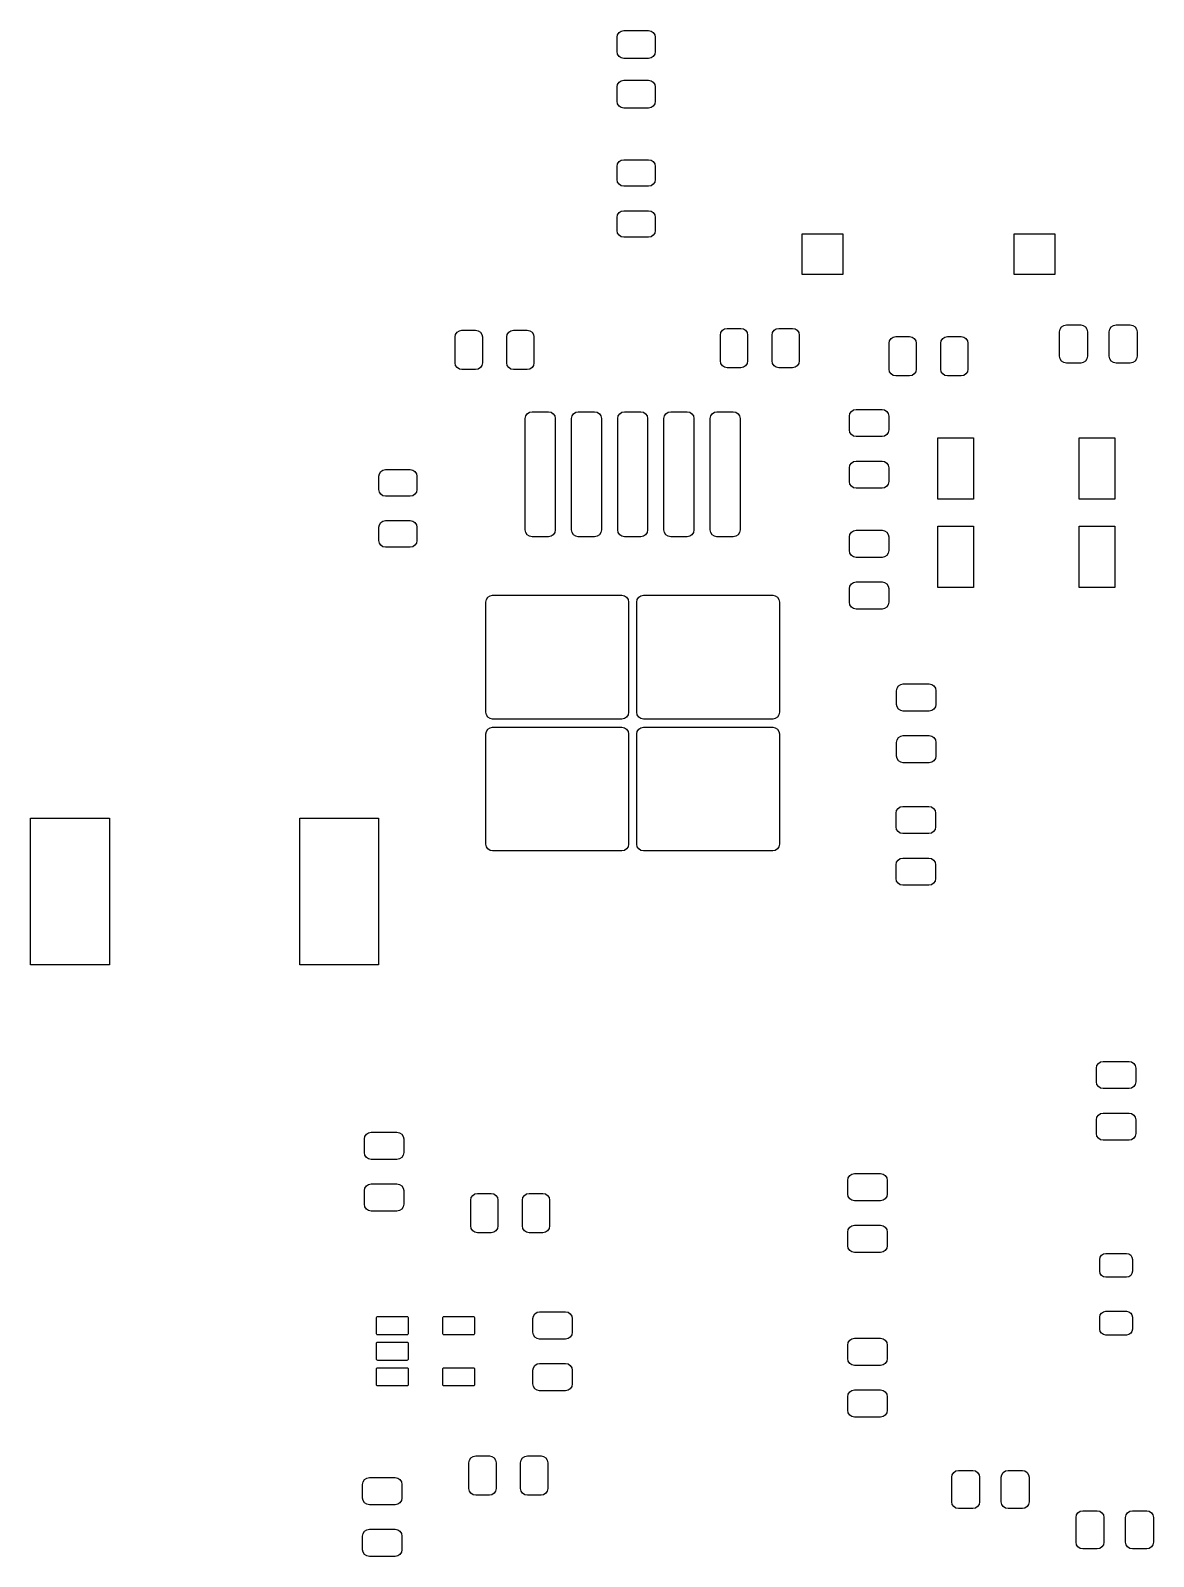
# Model space of a CAD drawing. Extents: x 45.9 to 136.6, y -83.5 to -26.6.
# Drawn here: x 45.9 to 87.2, y -82.7 to -26.6 of the extents above; entities that cross this region are included whole.
import ezdxf

# ---------------------------------------------------------------- set-up
doc = ezdxf.new("R2010")
doc.units = 0
doc.layers.add('BLACK', color=7, linetype='CONTINUOUS')

msp = doc.modelspace()

# ---------------------------------------------------------------- linework, layer by layer
at = {"layer": 'BLACK', "linetype": 'CONTINUOUS'}
for p, q in [((67.5, -26.875), (67.51903, -26.779329)), ((67.5, -27.4), (67.5, -26.875)), ((67.51903, -26.779329), (67.573223, -26.698223)), ((67.573223, -26.698223), (67.654329, -26.64403)), ((67.654329, -26.64403), (67.75, -26.625)), ((67.75, -26.625), (68.65, -26.625)), ((68.65, -26.625), (68.745671, -26.64403)), ((68.745671, -26.64403), (68.826777, -26.698223)), ((68.826777, -26.698223), (68.88097, -26.779329)), ((68.88097, -26.779329), (68.9, -26.875)), ((68.9, -26.875), (68.9, -27.4)), ((67.51903, -27.495671), (67.5, -27.4)), ((68.9, -27.4), (68.88097, -27.495671)), ((67.573223, -27.576777), (67.51903, -27.495671)), ((67.654329, -27.63097), (67.573223, -27.576777)), ((67.75, -27.65), (67.654329, -27.63097)), ((68.65, -27.65), (67.75, -27.65)), ((68.745671, -27.63097), (68.65, -27.65)), ((68.826777, -27.576777), (68.745671, -27.63097)), ((68.88097, -27.495671), (68.826777, -27.576777)), ((67.5, -28.7), (67.51903, -28.604329)), ((67.51903, -28.604329), (67.573223, -28.523223)), ((67.573223, -28.523223), (67.654329, -28.46903)), ((67.654329, -28.46903), (67.75, -28.45)), ((67.75, -28.45), (68.65, -28.45)), ((68.65, -28.45), (68.745671, -28.46903)), ((68.745671, -28.46903), (68.826777, -28.523223)), ((68.826777, -28.523223), (68.88097, -28.604329)), ((68.88097, -28.604329), (68.9, -28.7)), ((67.5, -29.225), (67.5, -28.7)), ((68.9, -28.7), (68.9, -29.225)), ((67.51903, -29.320671), (67.5, -29.225)), ((67.573223, -29.401777), (67.51903, -29.320671)), ((67.654329, -29.45597), (67.573223, -29.401777)), ((67.75, -29.475), (67.654329, -29.45597)), ((68.65, -29.475), (67.75, -29.475)), ((68.745671, -29.45597), (68.65, -29.475)), ((68.826777, -29.401777), (68.745671, -29.45597)), ((68.88097, -29.320671), (68.826777, -29.401777)), ((68.9, -29.225), (68.88097, -29.320671)), ((67.571393, -31.446393), (67.650471, -31.393554)), ((67.650471, -31.393554), (67.74375, -31.375)), ((67.74375, -31.375), (68.65625, -31.375)), ((68.65625, -31.375), (68.749529, -31.393554)), ((68.749529, -31.393554), (68.828607, -31.446393)), ((67.5, -31.61875), (67.518554, -31.525471)), ((67.5, -32.10625), (67.5, -31.61875)), ((67.518554, -31.525471), (67.571393, -31.446393)), ((68.828607, -31.446393), (68.881446, -31.525471)), ((68.881446, -31.525471), (68.9, -31.61875)), ((68.9, -31.61875), (68.9, -32.10625)), ((67.518554, -32.199529), (67.5, -32.10625)), ((67.571393, -32.278607), (67.518554, -32.199529)), ((67.650471, -32.331446), (67.571393, -32.278607)), ((67.74375, -32.35), (67.650471, -32.331446)), ((68.65625, -32.35), (67.74375, -32.35)), ((68.749529, -32.331446), (68.65625, -32.35)), ((68.828607, -32.278607), (68.749529, -32.331446)), ((68.881446, -32.199529), (68.828607, -32.278607)), ((68.9, -32.10625), (68.881446, -32.199529)), ((67.5, -33.49375), (67.518554, -33.400471)), ((67.5, -33.98125), (67.5, -33.49375)), ((67.518554, -33.400471), (67.571393, -33.321393)), ((67.571393, -33.321393), (67.650471, -33.268554)), ((67.650471, -33.268554), (67.74375, -33.25)), ((67.74375, -33.25), (68.65625, -33.25)), ((68.65625, -33.25), (68.749529, -33.268554)), ((68.749529, -33.268554), (68.828607, -33.321393)), ((68.828607, -33.321393), (68.881446, -33.400471)), ((68.881446, -33.400471), (68.9, -33.49375)), ((68.9, -33.49375), (68.9, -33.98125)), ((67.518554, -34.074529), (67.5, -33.98125)), ((67.571393, -34.153607), (67.518554, -34.074529)), ((67.650471, -34.206446), (67.571393, -34.153607)), ((67.74375, -34.225), (67.650471, -34.206446)), ((68.749529, -34.206446), (68.65625, -34.225)), ((68.828607, -34.153607), (68.749529, -34.206446)), ((68.881446, -34.074529), (68.828607, -34.153607)), ((68.9, -33.98125), (68.881446, -34.074529)), ((74.3, -35.6), (74.3, -34.1)), ((74.3, -34.1), (75.8, -34.1)), ((75.8, -34.1), (75.8, -35.6)), ((82.1, -35.6), (82.1, -34.1)), ((82.1, -34.1), (83.6, -34.1)), ((83.6, -34.1), (83.6, -35.6)), ((68.65625, -34.225), (67.74375, -34.225)), ((75.8, -35.6), (74.3, -35.6)), ((83.6, -35.6), (82.1, -35.6)), ((71.454329, -37.59403), (71.55, -37.575)), ((71.55, -37.575), (72.05, -37.575)), ((72.05, -37.575), (72.145671, -37.59403)), ((73.354329, -37.59403), (73.45, -37.575)), ((73.45, -37.575), (73.95, -37.575)), ((73.95, -37.575), (74.045671, -37.59403)), ((83.79403, -37.604329), (83.848223, -37.523223)), ((83.848223, -37.523223), (83.929329, -37.46903)), ((83.929329, -37.46903), (84.025, -37.45)), ((84.025, -37.45), (84.55, -37.45)), ((84.55, -37.45), (84.645671, -37.46903)), ((84.645671, -37.46903), (84.726777, -37.523223)), ((84.726777, -37.523223), (84.78097, -37.604329)), ((85.61903, -37.604329), (85.673223, -37.523223)), ((85.673223, -37.523223), (85.754329, -37.46903)), ((85.754329, -37.46903), (85.85, -37.45)), ((85.85, -37.45), (86.375, -37.45)), ((86.375, -37.45), (86.470671, -37.46903)), ((86.470671, -37.46903), (86.551777, -37.523223)), ((86.551777, -37.523223), (86.60597, -37.604329)), ((61.542, -37.892151), (61.56103, -37.79648)), ((61.542, -38.842151), (61.542, -37.892151)), ((61.56103, -37.79648), (61.615223, -37.715374)), ((61.615223, -37.715374), (61.696329, -37.661181)), ((61.696329, -37.661181), (61.792, -37.642151)), ((61.792, -37.642151), (62.292, -37.642151)), ((62.292, -37.642151), (62.387671, -37.661181)), ((62.387671, -37.661181), (62.468777, -37.715374)), ((62.468777, -37.715374), (62.52297, -37.79648)), ((62.52297, -37.79648), (62.542, -37.892151)), ((62.542, -37.892151), (62.542, -38.842151)), ((63.442, -37.892151), (63.46103, -37.79648)), ((63.442, -38.842151), (63.442, -37.892151)), ((63.46103, -37.79648), (63.515223, -37.715374)), ((63.515223, -37.715374), (63.596329, -37.661181)), ((63.596329, -37.661181), (63.692, -37.642151)), ((63.692, -37.642151), (64.192, -37.642151)), ((64.192, -37.642151), (64.287671, -37.661181)), ((64.287671, -37.661181), (64.368777, -37.715374)), ((64.368777, -37.715374), (64.42297, -37.79648)), ((64.42297, -37.79648), (64.442, -37.892151)), ((64.442, -37.892151), (64.442, -38.842151)), ((71.3, -37.825), (71.31903, -37.729329)), ((71.3, -38.775), (71.3, -37.825)), ((71.31903, -37.729329), (71.373223, -37.648223)), ((71.373223, -37.648223), (71.454329, -37.59403)), ((72.145671, -37.59403), (72.226777, -37.648223)), ((72.226777, -37.648223), (72.28097, -37.729329)), ((72.28097, -37.729329), (72.3, -37.825)), ((72.3, -37.825), (72.3, -38.775)), ((73.2, -37.825), (73.21903, -37.729329)), ((73.2, -38.775), (73.2, -37.825)), ((73.21903, -37.729329), (73.273223, -37.648223)), ((73.273223, -37.648223), (73.354329, -37.59403)), ((74.045671, -37.59403), (74.126777, -37.648223)), ((74.126777, -37.648223), (74.18097, -37.729329)), ((74.18097, -37.729329), (74.2, -37.825)), ((74.2, -37.825), (74.2, -38.775)), ((77.5, -38.125), (77.51903, -38.029329)), ((77.5, -39.075), (77.5, -38.125)), ((77.51903, -38.029329), (77.573223, -37.948223)), ((77.573223, -37.948223), (77.654329, -37.89403)), ((77.654329, -37.89403), (77.75, -37.875)), ((77.75, -37.875), (78.25, -37.875)), ((78.25, -37.875), (78.345671, -37.89403)), ((78.345671, -37.89403), (78.426777, -37.948223)), ((78.426777, -37.948223), (78.48097, -38.029329)), ((78.48097, -38.029329), (78.5, -38.125)), ((78.5, -38.125), (78.5, -39.075)), ((79.4, -38.125), (79.41903, -38.029329)), ((79.4, -39.075), (79.4, -38.125)), ((79.41903, -38.029329), (79.473223, -37.948223)), ((79.473223, -37.948223), (79.554329, -37.89403)), ((79.554329, -37.89403), (79.65, -37.875)), ((79.65, -37.875), (80.15, -37.875)), ((80.15, -37.875), (80.245671, -37.89403)), ((80.245671, -37.89403), (80.326777, -37.948223)), ((80.326777, -37.948223), (80.38097, -38.029329)), ((80.38097, -38.029329), (80.4, -38.125)), ((80.4, -38.125), (80.4, -39.075)), ((83.775, -37.7), (83.79403, -37.604329)), ((83.775, -38.6), (83.775, -37.7)), ((84.78097, -37.604329), (84.8, -37.7)), ((84.8, -37.7), (84.8, -38.6)), ((85.6, -37.7), (85.61903, -37.604329)), ((85.6, -38.6), (85.6, -37.7)), ((86.60597, -37.604329), (86.625, -37.7)), ((86.625, -37.7), (86.625, -38.6)), ((83.79403, -38.695671), (83.775, -38.6)), ((83.848223, -38.776777), (83.79403, -38.695671)), ((84.78097, -38.695671), (84.726777, -38.776777)), ((84.8, -38.6), (84.78097, -38.695671)), ((85.61903, -38.695671), (85.6, -38.6)), ((85.673223, -38.776777), (85.61903, -38.695671)), ((86.60597, -38.695671), (86.551777, -38.776777)), ((86.625, -38.6), (86.60597, -38.695671)), ((61.56103, -38.937822), (61.542, -38.842151)), ((61.615223, -39.018928), (61.56103, -38.937822)), ((61.696329, -39.073121), (61.615223, -39.018928)), ((61.792, -39.092151), (61.696329, -39.073121)), ((62.292, -39.092151), (61.792, -39.092151)), ((62.387671, -39.073121), (62.292, -39.092151)), ((62.468777, -39.018928), (62.387671, -39.073121)), ((62.52297, -38.937822), (62.468777, -39.018928)), ((62.542, -38.842151), (62.52297, -38.937822)), ((63.46103, -38.937822), (63.442, -38.842151)), ((63.515223, -39.018928), (63.46103, -38.937822)), ((63.596329, -39.073121), (63.515223, -39.018928)), ((63.692, -39.092151), (63.596329, -39.073121)), ((64.192, -39.092151), (63.692, -39.092151)), ((64.287671, -39.073121), (64.192, -39.092151)), ((64.368777, -39.018928), (64.287671, -39.073121)), ((64.42297, -38.937822), (64.368777, -39.018928)), ((64.442, -38.842151), (64.42297, -38.937822)), ((71.31903, -38.870671), (71.3, -38.775)), ((71.373223, -38.951777), (71.31903, -38.870671)), ((71.454329, -39.00597), (71.373223, -38.951777)), ((71.55, -39.025), (71.454329, -39.00597)), ((72.05, -39.025), (71.55, -39.025)), ((72.145671, -39.00597), (72.05, -39.025)), ((72.226777, -38.951777), (72.145671, -39.00597)), ((72.28097, -38.870671), (72.226777, -38.951777)), ((72.3, -38.775), (72.28097, -38.870671)), ((73.21903, -38.870671), (73.2, -38.775)), ((73.273223, -38.951777), (73.21903, -38.870671)), ((73.354329, -39.00597), (73.273223, -38.951777)), ((73.45, -39.025), (73.354329, -39.00597)), ((73.95, -39.025), (73.45, -39.025)), ((74.045671, -39.00597), (73.95, -39.025)), ((74.126777, -38.951777), (74.045671, -39.00597)), ((74.18097, -38.870671), (74.126777, -38.951777)), ((74.2, -38.775), (74.18097, -38.870671)), ((77.51903, -39.170671), (77.5, -39.075)), ((77.573223, -39.251777), (77.51903, -39.170671)), ((77.654329, -39.30597), (77.573223, -39.251777)), ((78.426777, -39.251777), (78.345671, -39.30597)), ((78.48097, -39.170671), (78.426777, -39.251777)), ((78.5, -39.075), (78.48097, -39.170671)), ((79.41903, -39.170671), (79.4, -39.075)), ((79.473223, -39.251777), (79.41903, -39.170671)), ((79.554329, -39.30597), (79.473223, -39.251777)), ((80.326777, -39.251777), (80.245671, -39.30597)), ((80.38097, -39.170671), (80.326777, -39.251777)), ((80.4, -39.075), (80.38097, -39.170671)), ((83.929329, -38.83097), (83.848223, -38.776777)), ((84.025, -38.85), (83.929329, -38.83097)), ((84.55, -38.85), (84.025, -38.85)), ((84.645671, -38.83097), (84.55, -38.85)), ((84.726777, -38.776777), (84.645671, -38.83097)), ((85.754329, -38.83097), (85.673223, -38.776777)), ((85.85, -38.85), (85.754329, -38.83097)), ((86.375, -38.85), (85.85, -38.85)), ((86.470671, -38.83097), (86.375, -38.85)), ((86.551777, -38.776777), (86.470671, -38.83097)), ((77.75, -39.325), (77.654329, -39.30597)), ((78.25, -39.325), (77.75, -39.325)), ((78.345671, -39.30597), (78.25, -39.325)), ((79.65, -39.325), (79.554329, -39.30597)), ((80.15, -39.325), (79.65, -39.325)), ((80.245671, -39.30597), (80.15, -39.325)), ((64.122, -40.889151), (64.14103, -40.79348)), ((64.122, -44.989151), (64.122, -40.889151)), ((64.14103, -40.79348), (64.195223, -40.712374)), ((64.195223, -40.712374), (64.276329, -40.658181)), ((64.276329, -40.658181), (64.372, -40.639151)), ((64.372, -40.639151), (64.972, -40.639151)), ((64.972, -40.639151), (65.067671, -40.658181)), ((65.067671, -40.658181), (65.148777, -40.712374)), ((65.148777, -40.712374), (65.20297, -40.79348)), ((65.20297, -40.79348), (65.222, -40.889151)), ((65.222, -40.889151), (65.222, -44.989151)), ((65.822, -40.889151), (65.84103, -40.79348)), ((65.822, -44.989151), (65.822, -40.889151)), ((65.84103, -40.79348), (65.895223, -40.712374)), ((65.895223, -40.712374), (65.976329, -40.658181)), ((65.976329, -40.658181), (66.072, -40.639151)), ((66.072, -40.639151), (66.672, -40.639151)), ((66.672, -40.639151), (66.767671, -40.658181)), ((66.767671, -40.658181), (66.848777, -40.712374)), ((66.848777, -40.712374), (66.90297, -40.79348)), ((66.90297, -40.79348), (66.922, -40.889151)), ((66.922, -40.889151), (66.922, -44.989151)), ((67.522, -40.889151), (67.54103, -40.79348)), ((67.522, -44.989151), (67.522, -40.889151)), ((67.54103, -40.79348), (67.595223, -40.712374)), ((67.595223, -40.712374), (67.676329, -40.658181)), ((67.676329, -40.658181), (67.772, -40.639151)), ((67.772, -40.639151), (68.372, -40.639151)), ((68.372, -40.639151), (68.467671, -40.658181)), ((68.467671, -40.658181), (68.548777, -40.712374)), ((68.548777, -40.712374), (68.60297, -40.79348)), ((68.60297, -40.79348), (68.622, -40.889151)), ((68.622, -40.889151), (68.622, -44.989151)), ((69.222, -40.889151), (69.24103, -40.79348)), ((69.222, -44.989151), (69.222, -40.889151)), ((69.24103, -40.79348), (69.295223, -40.712374)), ((69.295223, -40.712374), (69.376329, -40.658181)), ((69.376329, -40.658181), (69.472, -40.639151)), ((69.472, -40.639151), (70.072, -40.639151)), ((70.072, -40.639151), (70.167671, -40.658181)), ((70.167671, -40.658181), (70.248777, -40.712374)), ((70.248777, -40.712374), (70.30297, -40.79348)), ((70.30297, -40.79348), (70.322, -40.889151)), ((70.322, -40.889151), (70.322, -44.989151)), ((70.922, -40.889151), (70.94103, -40.79348)), ((70.922, -44.989151), (70.922, -40.889151)), ((70.94103, -40.79348), (70.995223, -40.712374)), ((70.995223, -40.712374), (71.076329, -40.658181)), ((71.076329, -40.658181), (71.172, -40.639151)), ((71.172, -40.639151), (71.772, -40.639151)), ((71.772, -40.639151), (71.867671, -40.658181)), ((71.867671, -40.658181), (71.948777, -40.712374)), ((71.948777, -40.712374), (72.00297, -40.79348)), ((72.00297, -40.79348), (72.022, -40.889151)), ((72.022, -40.889151), (72.022, -44.989151)), ((76.043, -40.806), (76.06203, -40.710329)), ((76.043, -41.306), (76.043, -40.806)), ((76.06203, -40.710329), (76.116223, -40.629223)), ((76.116223, -40.629223), (76.197329, -40.57503)), ((76.197329, -40.57503), (76.293, -40.556)), ((76.293, -40.556), (77.243, -40.556)), ((77.243, -40.556), (77.338671, -40.57503)), ((77.338671, -40.57503), (77.419777, -40.629223)), ((77.419777, -40.629223), (77.47397, -40.710329)), ((77.47397, -40.710329), (77.493, -40.806)), ((77.493, -40.806), (77.493, -41.306)), ((76.06203, -41.401671), (76.043, -41.306)), ((76.116223, -41.482777), (76.06203, -41.401671)), ((76.197329, -41.53697), (76.116223, -41.482777)), ((77.419777, -41.482777), (77.338671, -41.53697)), ((77.47397, -41.401671), (77.419777, -41.482777)), ((77.493, -41.306), (77.47397, -41.401671)), ((76.293, -41.556), (76.197329, -41.53697)), ((77.243, -41.556), (76.293, -41.556)), ((77.338671, -41.53697), (77.243, -41.556)), ((79.29, -43.85), (79.29, -41.6)), ((79.29, -41.6), (80.61, -41.6)), ((80.61, -41.6), (80.61, -43.85)), ((84.49, -43.85), (84.49, -41.6)), ((84.49, -41.6), (85.81, -41.6)), ((85.81, -41.6), (85.81, -43.85)), ((76.043, -42.706), (76.06203, -42.610329)), ((76.06203, -42.610329), (76.116223, -42.529223)), ((76.116223, -42.529223), (76.197329, -42.47503)), ((76.197329, -42.47503), (76.293, -42.456)), ((76.293, -42.456), (77.243, -42.456)), ((77.243, -42.456), (77.338671, -42.47503)), ((77.338671, -42.47503), (77.419777, -42.529223)), ((77.419777, -42.529223), (77.47397, -42.610329)), ((77.47397, -42.610329), (77.493, -42.706)), ((58.736, -43.01475), (58.754554, -42.921471)), ((58.736, -43.50225), (58.736, -43.01475)), ((58.754554, -42.921471), (58.807393, -42.842393)), ((58.807393, -42.842393), (58.886471, -42.789554)), ((58.886471, -42.789554), (58.97975, -42.771)), ((58.97975, -42.771), (59.89225, -42.771)), ((59.89225, -42.771), (59.985529, -42.789554)), ((59.985529, -42.789554), (60.064607, -42.842393)), ((60.064607, -42.842393), (60.117446, -42.921471)), ((60.117446, -42.921471), (60.136, -43.01475)), ((60.136, -43.01475), (60.136, -43.50225)), ((76.043, -43.206), (76.043, -42.706)), ((77.493, -42.706), (77.493, -43.206)), ((58.754554, -43.595529), (58.736, -43.50225)), ((58.807393, -43.674607), (58.754554, -43.595529)), ((58.886471, -43.727446), (58.807393, -43.674607)), ((58.97975, -43.746), (58.886471, -43.727446)), ((59.89225, -43.746), (58.97975, -43.746)), ((59.985529, -43.727446), (59.89225, -43.746)), ((60.064607, -43.674607), (59.985529, -43.727446)), ((60.117446, -43.595529), (60.064607, -43.674607)), ((60.136, -43.50225), (60.117446, -43.595529)), ((76.06203, -43.301671), (76.043, -43.206)), ((76.116223, -43.382777), (76.06203, -43.301671)), ((76.197329, -43.43697), (76.116223, -43.382777)), ((76.293, -43.456), (76.197329, -43.43697)), ((77.243, -43.456), (76.293, -43.456)), ((77.338671, -43.43697), (77.243, -43.456)), ((77.419777, -43.382777), (77.338671, -43.43697)), ((77.47397, -43.301671), (77.419777, -43.382777)), ((77.493, -43.206), (77.47397, -43.301671)), ((80.61, -43.85), (79.29, -43.85)), ((85.81, -43.85), (84.49, -43.85)), ((58.736, -44.88975), (58.754554, -44.796471)), ((58.754554, -44.796471), (58.807393, -44.717393)), ((58.807393, -44.717393), (58.886471, -44.664554)), ((58.886471, -44.664554), (58.97975, -44.646)), ((58.97975, -44.646), (59.89225, -44.646)), ((59.89225, -44.646), (59.985529, -44.664554)), ((59.985529, -44.664554), (60.064607, -44.717393)), ((60.064607, -44.717393), (60.117446, -44.796471)), ((60.117446, -44.796471), (60.136, -44.88975)), ((79.29, -47.1), (79.29, -44.85)), ((79.29, -44.85), (80.61, -44.85)), ((80.61, -44.85), (80.61, -47.1)), ((84.49, -47.1), (84.49, -44.85)), ((84.49, -44.85), (85.81, -44.85)), ((85.81, -44.85), (85.81, -47.1)), ((58.736, -45.37725), (58.736, -44.88975)), ((58.754554, -45.470529), (58.736, -45.37725)), ((60.136, -45.37725), (60.117446, -45.470529)), ((60.136, -44.88975), (60.136, -45.37725)), ((64.14103, -45.084822), (64.122, -44.989151)), ((64.195223, -45.165928), (64.14103, -45.084822)), ((64.276329, -45.220121), (64.195223, -45.165928)), ((64.372, -45.239151), (64.276329, -45.220121)), ((64.972, -45.239151), (64.372, -45.239151)), ((65.067671, -45.220121), (64.972, -45.239151)), ((65.148777, -45.165928), (65.067671, -45.220121)), ((65.20297, -45.084822), (65.148777, -45.165928)), ((65.222, -44.989151), (65.20297, -45.084822)), ((65.84103, -45.084822), (65.822, -44.989151)), ((65.895223, -45.165928), (65.84103, -45.084822)), ((65.976329, -45.220121), (65.895223, -45.165928)), ((66.072, -45.239151), (65.976329, -45.220121)), ((66.672, -45.239151), (66.072, -45.239151)), ((66.767671, -45.220121), (66.672, -45.239151)), ((66.848777, -45.165928), (66.767671, -45.220121)), ((66.90297, -45.084822), (66.848777, -45.165928)), ((66.922, -44.989151), (66.90297, -45.084822)), ((67.54103, -45.084822), (67.522, -44.989151)), ((67.595223, -45.165928), (67.54103, -45.084822)), ((67.676329, -45.220121), (67.595223, -45.165928)), ((67.772, -45.239151), (67.676329, -45.220121)), ((68.372, -45.239151), (67.772, -45.239151)), ((68.467671, -45.220121), (68.372, -45.239151)), ((68.548777, -45.165928), (68.467671, -45.220121)), ((68.60297, -45.084822), (68.548777, -45.165928)), ((68.622, -44.989151), (68.60297, -45.084822)), ((69.24103, -45.084822), (69.222, -44.989151)), ((69.295223, -45.165928), (69.24103, -45.084822)), ((69.376329, -45.220121), (69.295223, -45.165928)), ((69.472, -45.239151), (69.376329, -45.220121)), ((70.072, -45.239151), (69.472, -45.239151)), ((70.167671, -45.220121), (70.072, -45.239151)), ((70.248777, -45.165928), (70.167671, -45.220121)), ((70.30297, -45.084822), (70.248777, -45.165928)), ((70.322, -44.989151), (70.30297, -45.084822)), ((70.94103, -45.084822), (70.922, -44.989151)), ((70.995223, -45.165928), (70.94103, -45.084822)), ((71.076329, -45.220121), (70.995223, -45.165928)), ((71.172, -45.239151), (71.076329, -45.220121)), ((71.772, -45.239151), (71.172, -45.239151)), ((71.867671, -45.220121), (71.772, -45.239151)), ((71.948777, -45.165928), (71.867671, -45.220121)), ((72.00297, -45.084822), (71.948777, -45.165928)), ((72.022, -44.989151), (72.00297, -45.084822)), ((76.043, -45.246), (76.06203, -45.150329)), ((76.043, -45.746), (76.043, -45.246)), ((76.06203, -45.150329), (76.116223, -45.069223)), ((76.116223, -45.069223), (76.197329, -45.01503)), ((76.197329, -45.01503), (76.293, -44.996)), ((76.293, -44.996), (77.243, -44.996)), ((77.243, -44.996), (77.338671, -45.01503)), ((77.338671, -45.01503), (77.419777, -45.069223)), ((77.419777, -45.069223), (77.47397, -45.150329)), ((77.47397, -45.150329), (77.493, -45.246)), ((77.493, -45.246), (77.493, -45.746)), ((58.807393, -45.549607), (58.754554, -45.470529)), ((58.886471, -45.602446), (58.807393, -45.549607)), ((58.97975, -45.621), (58.886471, -45.602446)), ((59.89225, -45.621), (58.97975, -45.621)), ((59.985529, -45.602446), (59.89225, -45.621)), ((60.064607, -45.549607), (59.985529, -45.602446)), ((60.117446, -45.470529), (60.064607, -45.549607)), ((76.06203, -45.841671), (76.043, -45.746)), ((76.116223, -45.922777), (76.06203, -45.841671)), ((76.197329, -45.97697), (76.116223, -45.922777)), ((76.293, -45.996), (76.197329, -45.97697)), ((77.243, -45.996), (76.293, -45.996)), ((77.338671, -45.97697), (77.243, -45.996)), ((77.419777, -45.922777), (77.338671, -45.97697)), ((77.47397, -45.841671), (77.419777, -45.922777)), ((77.493, -45.746), (77.47397, -45.841671)), ((76.043, -47.146), (76.06203, -47.050329)), ((76.06203, -47.050329), (76.116223, -46.969223)), ((76.116223, -46.969223), (76.197329, -46.91503)), ((76.197329, -46.91503), (76.293, -46.896)), ((76.293, -46.896), (77.243, -46.896)), ((77.243, -46.896), (77.338671, -46.91503)), ((77.338671, -46.91503), (77.419777, -46.969223)), ((77.419777, -46.969223), (77.47397, -47.050329)), ((77.47397, -47.050329), (77.493, -47.146)), ((80.61, -47.1), (79.29, -47.1)), ((85.81, -47.1), (84.49, -47.1)), ((62.672, -47.639151), (62.69103, -47.54348)), ((62.672, -51.689151), (62.672, -47.639151)), ((62.69103, -47.54348), (62.745223, -47.462374)), ((62.745223, -47.462374), (62.826329, -47.408181)), ((62.826329, -47.408181), (62.922, -47.389151)), ((62.922, -47.389151), (67.672, -47.389151)), ((67.672, -47.389151), (67.767671, -47.408181)), ((67.767671, -47.408181), (67.848777, -47.462374)), ((67.848777, -47.462374), (67.90297, -47.54348)), ((67.90297, -47.54348), (67.922, -47.639151)), ((67.922, -47.639151), (67.922, -51.689151)), ((68.222, -47.639151), (68.24103, -47.54348)), ((68.222, -51.689151), (68.222, -47.639151)), ((68.24103, -47.54348), (68.295223, -47.462374)), ((68.295223, -47.462374), (68.376329, -47.408181)), ((68.376329, -47.408181), (68.472, -47.389151)), ((68.472, -47.389151), (73.222, -47.389151)), ((73.222, -47.389151), (73.317671, -47.408181)), ((73.317671, -47.408181), (73.398777, -47.462374)), ((73.398777, -47.462374), (73.45297, -47.54348)), ((73.45297, -47.54348), (73.472, -47.639151)), ((73.472, -47.639151), (73.472, -51.689151)), ((76.043, -47.646), (76.043, -47.146)), ((76.06203, -47.741671), (76.043, -47.646)), ((77.493, -47.646), (77.47397, -47.741671)), ((77.493, -47.146), (77.493, -47.646)), ((76.116223, -47.822777), (76.06203, -47.741671)), ((76.197329, -47.87697), (76.116223, -47.822777)), ((76.293, -47.896), (76.197329, -47.87697)), ((77.243, -47.896), (76.293, -47.896)), ((77.338671, -47.87697), (77.243, -47.896)), ((77.419777, -47.822777), (77.338671, -47.87697)), ((77.47397, -47.741671), (77.419777, -47.822777)), ((77.775, -50.9), (77.79403, -50.804329)), ((77.775, -51.4), (77.775, -50.9)), ((77.79403, -50.804329), (77.848223, -50.723223)), ((77.848223, -50.723223), (77.929329, -50.66903)), ((77.929329, -50.66903), (78.025, -50.65)), ((78.025, -50.65), (78.975, -50.65)), ((78.975, -50.65), (79.070671, -50.66903)), ((79.070671, -50.66903), (79.151777, -50.723223)), ((79.151777, -50.723223), (79.20597, -50.804329)), ((79.20597, -50.804329), (79.225, -50.9)), ((79.225, -50.9), (79.225, -51.4)), ((77.79403, -51.495671), (77.775, -51.4)), ((77.848223, -51.576777), (77.79403, -51.495671)), ((77.929329, -51.63097), (77.848223, -51.576777)), ((79.151777, -51.576777), (79.070671, -51.63097)), ((79.20597, -51.495671), (79.151777, -51.576777)), ((79.225, -51.4), (79.20597, -51.495671)), ((62.69103, -51.784822), (62.672, -51.689151)), ((62.745223, -51.865928), (62.69103, -51.784822)), ((62.826329, -51.920121), (62.745223, -51.865928)), ((62.922, -51.939151), (62.826329, -51.920121)), ((67.672, -51.939151), (62.922, -51.939151)), ((67.767671, -51.920121), (67.672, -51.939151)), ((67.848777, -51.865928), (67.767671, -51.920121)), ((67.90297, -51.784822), (67.848777, -51.865928)), ((67.922, -51.689151), (67.90297, -51.784822)), ((68.24103, -51.784822), (68.222, -51.689151)), ((68.295223, -51.865928), (68.24103, -51.784822)), ((68.376329, -51.920121), (68.295223, -51.865928)), ((68.472, -51.939151), (68.376329, -51.920121)), ((73.222, -51.939151), (68.472, -51.939151)), ((73.317671, -51.920121), (73.222, -51.939151)), ((73.398777, -51.865928), (73.317671, -51.920121)), ((73.45297, -51.784822), (73.398777, -51.865928)), ((73.472, -51.689151), (73.45297, -51.784822)), ((78.025, -51.65), (77.929329, -51.63097)), ((78.975, -51.65), (78.025, -51.65)), ((79.070671, -51.63097), (78.975, -51.65)), ((62.672, -52.489151), (62.69103, -52.39348)), ((62.672, -56.539151), (62.672, -52.489151)), ((62.69103, -52.39348), (62.745223, -52.312374)), ((62.745223, -52.312374), (62.826329, -52.258181)), ((62.826329, -52.258181), (62.922, -52.239151)), ((62.922, -52.239151), (67.672, -52.239151)), ((67.672, -52.239151), (67.767671, -52.258181)), ((67.767671, -52.258181), (67.848777, -52.312374)), ((67.848777, -52.312374), (67.90297, -52.39348)), ((67.90297, -52.39348), (67.922, -52.489151)), ((67.922, -52.489151), (67.922, -56.539151)), ((68.222, -52.489151), (68.24103, -52.39348)), ((68.222, -56.539151), (68.222, -52.489151)), ((68.24103, -52.39348), (68.295223, -52.312374)), ((68.295223, -52.312374), (68.376329, -52.258181)), ((68.376329, -52.258181), (68.472, -52.239151)), ((68.472, -52.239151), (73.222, -52.239151)), ((73.222, -52.239151), (73.317671, -52.258181)), ((73.317671, -52.258181), (73.398777, -52.312374)), ((73.398777, -52.312374), (73.45297, -52.39348)), ((73.45297, -52.39348), (73.472, -52.489151)), ((73.472, -52.489151), (73.472, -56.539151)), ((77.775, -52.8), (77.79403, -52.704329)), ((77.79403, -52.704329), (77.848223, -52.623223)), ((77.848223, -52.623223), (77.929329, -52.56903)), ((77.929329, -52.56903), (78.025, -52.55)), ((78.025, -52.55), (78.975, -52.55)), ((78.975, -52.55), (79.070671, -52.56903)), ((79.070671, -52.56903), (79.151777, -52.623223)), ((79.151777, -52.623223), (79.20597, -52.704329)), ((79.20597, -52.704329), (79.225, -52.8)), ((77.775, -53.3), (77.775, -52.8)), ((79.225, -52.8), (79.225, -53.3)), ((77.79403, -53.395671), (77.775, -53.3)), ((77.848223, -53.476777), (77.79403, -53.395671)), ((77.929329, -53.53097), (77.848223, -53.476777)), ((78.025, -53.55), (77.929329, -53.53097)), ((78.975, -53.55), (78.025, -53.55)), ((79.070671, -53.53097), (78.975, -53.55)), ((79.151777, -53.476777), (79.070671, -53.53097)), ((79.20597, -53.395671), (79.151777, -53.476777)), ((79.225, -53.3), (79.20597, -53.395671)), ((77.761, -55.4), (77.78003, -55.304329)), ((77.761, -55.9), (77.761, -55.4)), ((77.78003, -55.304329), (77.834223, -55.223223)), ((77.834223, -55.223223), (77.915329, -55.16903)), ((77.915329, -55.16903), (78.011, -55.15)), ((78.011, -55.15), (78.961, -55.15)), ((78.961, -55.15), (79.056671, -55.16903)), ((79.056671, -55.16903), (79.137777, -55.223223)), ((79.137777, -55.223223), (79.19197, -55.304329)), ((79.19197, -55.304329), (79.211, -55.4)), ((79.211, -55.4), (79.211, -55.9)), ((45.924, -60.982651), (45.924, -55.582651)), ((45.924, -55.582651), (48.824, -55.582651)), ((48.824, -55.582651), (48.824, -60.982651)), ((55.824, -60.982651), (55.824, -55.582651)), ((55.824, -55.582651), (58.724, -55.582651)), ((58.724, -55.582651), (58.724, -60.982651)), ((77.78003, -55.995671), (77.761, -55.9)), ((77.834223, -56.076777), (77.78003, -55.995671)), ((77.915329, -56.13097), (77.834223, -56.076777)), ((79.137777, -56.076777), (79.056671, -56.13097)), ((79.19197, -55.995671), (79.137777, -56.076777)), ((79.211, -55.9), (79.19197, -55.995671)), ((62.69103, -56.634822), (62.672, -56.539151)), ((62.745223, -56.715928), (62.69103, -56.634822)), ((67.90297, -56.634822), (67.848777, -56.715928)), ((67.922, -56.539151), (67.90297, -56.634822)), ((68.24103, -56.634822), (68.222, -56.539151)), ((68.295223, -56.715928), (68.24103, -56.634822)), ((73.45297, -56.634822), (73.398777, -56.715928)), ((73.472, -56.539151), (73.45297, -56.634822)), ((78.011, -56.15), (77.915329, -56.13097)), ((78.961, -56.15), (78.011, -56.15)), ((79.056671, -56.13097), (78.961, -56.15)), ((62.826329, -56.770121), (62.745223, -56.715928)), ((62.922, -56.789151), (62.826329, -56.770121)), ((67.672, -56.789151), (62.922, -56.789151)), ((67.767671, -56.770121), (67.672, -56.789151)), ((67.848777, -56.715928), (67.767671, -56.770121)), ((68.376329, -56.770121), (68.295223, -56.715928)), ((68.472, -56.789151), (68.376329, -56.770121)), ((73.222, -56.789151), (68.472, -56.789151)), ((73.317671, -56.770121), (73.222, -56.789151)), ((73.398777, -56.715928), (73.317671, -56.770121)), ((77.761, -57.3), (77.78003, -57.204329)), ((77.78003, -57.204329), (77.834223, -57.123223)), ((77.834223, -57.123223), (77.915329, -57.06903)), ((77.915329, -57.06903), (78.011, -57.05)), ((78.011, -57.05), (78.961, -57.05)), ((78.961, -57.05), (79.056671, -57.06903)), ((79.056671, -57.06903), (79.137777, -57.123223)), ((79.137777, -57.123223), (79.19197, -57.204329)), ((79.19197, -57.204329), (79.211, -57.3)), ((77.761, -57.8), (77.761, -57.3)), ((79.211, -57.3), (79.211, -57.8)), ((77.78003, -57.895671), (77.761, -57.8)), ((77.834223, -57.976777), (77.78003, -57.895671)), ((77.915329, -58.03097), (77.834223, -57.976777)), ((78.011, -58.05), (77.915329, -58.03097)), ((78.961, -58.05), (78.011, -58.05)), ((79.056671, -58.03097), (78.961, -58.05)), ((79.137777, -57.976777), (79.056671, -58.03097)), ((79.19197, -57.895671), (79.137777, -57.976777)), ((79.211, -57.8), (79.19197, -57.895671)), ((48.824, -60.982651), (45.924, -60.982651)), ((58.724, -60.982651), (55.824, -60.982651)), ((85.127, -64.777151), (85.14603, -64.68148)), ((85.127, -65.277151), (85.127, -64.777151)), ((85.14603, -64.68148), (85.200223, -64.600374)), ((85.200223, -64.600374), (85.281329, -64.546181)), ((85.281329, -64.546181), (85.377, -64.527151)), ((85.377, -64.527151), (86.327, -64.527151)), ((86.327, -64.527151), (86.422671, -64.546181)), ((86.422671, -64.546181), (86.503777, -64.600374)), ((86.503777, -64.600374), (86.55797, -64.68148)), ((86.55797, -64.68148), (86.577, -64.777151)), ((86.577, -64.777151), (86.577, -65.277151)), ((85.14603, -65.372822), (85.127, -65.277151)), ((85.200223, -65.453928), (85.14603, -65.372822)), ((85.281329, -65.508121), (85.200223, -65.453928)), ((85.377, -65.527151), (85.281329, -65.508121)), ((86.327, -65.527151), (85.377, -65.527151)), ((86.422671, -65.508121), (86.327, -65.527151)), ((86.503777, -65.453928), (86.422671, -65.508121)), ((86.55797, -65.372822), (86.503777, -65.453928)), ((86.577, -65.277151), (86.55797, -65.372822)), ((85.127, -66.677151), (85.14603, -66.58148)), ((85.127, -67.177151), (85.127, -66.677151)), ((85.14603, -66.58148), (85.200223, -66.500374)), ((85.200223, -66.500374), (85.281329, -66.446181)), ((85.281329, -66.446181), (85.377, -66.427151)), ((85.377, -66.427151), (86.327, -66.427151)), ((86.327, -66.427151), (86.422671, -66.446181)), ((86.422671, -66.446181), (86.503777, -66.500374)), ((86.503777, -66.500374), (86.55797, -66.58148)), ((86.55797, -66.58148), (86.577, -66.677151)), ((86.577, -66.677151), (86.577, -67.177151)), ((58.203, -67.38), (58.22203, -67.284329)), ((58.22203, -67.284329), (58.276223, -67.203223)), ((58.276223, -67.203223), (58.357329, -67.14903)), ((58.357329, -67.14903), (58.453, -67.13)), ((58.453, -67.13), (59.403, -67.13)), ((59.403, -67.13), (59.498671, -67.14903)), ((59.498671, -67.14903), (59.579777, -67.203223)), ((59.579777, -67.203223), (59.63397, -67.284329)), ((59.63397, -67.284329), (59.653, -67.38)), ((85.14603, -67.272822), (85.127, -67.177151)), ((85.200223, -67.353928), (85.14603, -67.272822)), ((86.55797, -67.272822), (86.503777, -67.353928)), ((86.577, -67.177151), (86.55797, -67.272822)), ((58.203, -67.88), (58.203, -67.38)), ((58.22203, -67.975671), (58.203, -67.88)), ((59.653, -67.88), (59.63397, -67.975671)), ((59.653, -67.38), (59.653, -67.88)), ((85.281329, -67.408121), (85.200223, -67.353928)), ((85.377, -67.427151), (85.281329, -67.408121)), ((86.327, -67.427151), (85.377, -67.427151)), ((86.422671, -67.408121), (86.327, -67.427151)), ((86.503777, -67.353928), (86.422671, -67.408121)), ((58.276223, -68.056777), (58.22203, -67.975671)), ((58.357329, -68.11097), (58.276223, -68.056777)), ((58.453, -68.13), (58.357329, -68.11097)), ((59.403, -68.13), (58.453, -68.13)), ((59.498671, -68.11097), (59.403, -68.13)), ((59.579777, -68.056777), (59.498671, -68.11097)), ((59.63397, -67.975671), (59.579777, -68.056777)), ((75.983, -68.904), (76.00203, -68.808329)), ((75.983, -69.404), (75.983, -68.904)), ((76.00203, -68.808329), (76.056223, -68.727223)), ((76.056223, -68.727223), (76.137329, -68.67303)), ((76.137329, -68.67303), (76.233, -68.654)), ((76.233, -68.654), (77.183, -68.654)), ((77.183, -68.654), (77.278671, -68.67303)), ((77.278671, -68.67303), (77.359777, -68.727223)), ((77.359777, -68.727223), (77.41397, -68.808329)), ((77.41397, -68.808329), (77.433, -68.904)), ((77.433, -68.904), (77.433, -69.404)), ((58.203, -69.28), (58.22203, -69.184329)), ((58.203, -69.78), (58.203, -69.28)), ((58.22203, -69.184329), (58.276223, -69.103223)), ((58.276223, -69.103223), (58.357329, -69.04903)), ((58.357329, -69.04903), (58.453, -69.03)), ((58.453, -69.03), (59.403, -69.03)), ((59.403, -69.03), (59.498671, -69.04903)), ((59.498671, -69.04903), (59.579777, -69.103223)), ((59.579777, -69.103223), (59.63397, -69.184329)), ((59.63397, -69.184329), (59.653, -69.28)), ((59.653, -69.28), (59.653, -69.78)), ((62.116, -69.629), (62.13503, -69.533329)), ((62.13503, -69.533329), (62.189223, -69.452223)), ((62.189223, -69.452223), (62.270329, -69.39803)), ((62.270329, -69.39803), (62.366, -69.379)), ((62.366, -69.379), (62.866, -69.379)), ((62.866, -69.379), (62.961671, -69.39803)), ((62.961671, -69.39803), (63.042777, -69.452223)), ((63.042777, -69.452223), (63.09697, -69.533329)), ((63.09697, -69.533329), (63.116, -69.629)), ((64.016, -69.629), (64.03503, -69.533329)), ((64.03503, -69.533329), (64.089223, -69.452223)), ((64.089223, -69.452223), (64.170329, -69.39803)), ((64.170329, -69.39803), (64.266, -69.379)), ((64.266, -69.379), (64.766, -69.379)), ((64.766, -69.379), (64.861671, -69.39803)), ((64.861671, -69.39803), (64.942777, -69.452223)), ((64.942777, -69.452223), (64.99697, -69.533329)), ((64.99697, -69.533329), (65.016, -69.629)), ((76.00203, -69.499671), (75.983, -69.404)), ((76.056223, -69.580777), (76.00203, -69.499671)), ((77.41397, -69.499671), (77.359777, -69.580777)), ((77.433, -69.404), (77.41397, -69.499671)), ((58.22203, -69.875671), (58.203, -69.78)), ((58.276223, -69.956777), (58.22203, -69.875671)), ((58.357329, -70.01097), (58.276223, -69.956777)), ((58.453, -70.03), (58.357329, -70.01097)), ((59.403, -70.03), (58.453, -70.03)), ((59.498671, -70.01097), (59.403, -70.03)), ((59.579777, -69.956777), (59.498671, -70.01097)), ((59.63397, -69.875671), (59.579777, -69.956777)), ((59.653, -69.78), (59.63397, -69.875671)), ((62.116, -70.579), (62.116, -69.629)), ((63.116, -69.629), (63.116, -70.579)), ((64.016, -70.579), (64.016, -69.629)), ((65.016, -69.629), (65.016, -70.579)), ((76.137329, -69.63497), (76.056223, -69.580777)), ((76.233, -69.654), (76.137329, -69.63497)), ((77.183, -69.654), (76.233, -69.654)), ((77.278671, -69.63497), (77.183, -69.654)), ((77.359777, -69.580777), (77.278671, -69.63497)), ((62.13503, -70.674671), (62.116, -70.579)), ((62.189223, -70.755777), (62.13503, -70.674671)), ((63.09697, -70.674671), (63.042777, -70.755777)), ((63.116, -70.579), (63.09697, -70.674671)), ((64.03503, -70.674671), (64.016, -70.579)), ((64.089223, -70.755777), (64.03503, -70.674671)), ((64.99697, -70.674671), (64.942777, -70.755777)), ((65.016, -70.579), (64.99697, -70.674671)), ((76.00203, -70.708329), (76.056223, -70.627223)), ((76.056223, -70.627223), (76.137329, -70.57303)), ((76.137329, -70.57303), (76.233, -70.554)), ((76.233, -70.554), (77.183, -70.554)), ((77.183, -70.554), (77.278671, -70.57303)), ((77.278671, -70.57303), (77.359777, -70.627223)), ((77.359777, -70.627223), (77.41397, -70.708329)), ((62.270329, -70.80997), (62.189223, -70.755777)), ((62.366, -70.829), (62.270329, -70.80997)), ((62.866, -70.829), (62.366, -70.829)), ((62.961671, -70.80997), (62.866, -70.829)), ((63.042777, -70.755777), (62.961671, -70.80997)), ((64.170329, -70.80997), (64.089223, -70.755777)), ((64.266, -70.829), (64.170329, -70.80997)), ((64.766, -70.829), (64.266, -70.829)), ((64.861671, -70.80997), (64.766, -70.829)), ((64.942777, -70.755777), (64.861671, -70.80997)), ((75.983, -70.804), (76.00203, -70.708329)), ((75.983, -71.304), (75.983, -70.804)), ((77.41397, -70.708329), (77.433, -70.804)), ((77.433, -70.804), (77.433, -71.304)), ((76.00203, -71.399671), (75.983, -71.304)), ((76.056223, -71.480777), (76.00203, -71.399671)), ((76.137329, -71.53497), (76.056223, -71.480777)), ((76.233, -71.554), (76.137329, -71.53497)), ((77.183, -71.554), (76.233, -71.554)), ((77.278671, -71.53497), (77.183, -71.554)), ((77.359777, -71.480777), (77.278671, -71.53497)), ((77.41397, -71.399671), (77.359777, -71.480777)), ((77.433, -71.304), (77.41397, -71.399671)), ((85.252, -71.807901), (85.268651, -71.724189)), ((85.252, -72.245401), (85.252, -71.807901)), ((85.268651, -71.724189), (85.31607, -71.653221)), ((85.31607, -71.653221), (85.387038, -71.605802)), ((85.387038, -71.605802), (85.47075, -71.589151)), ((85.47075, -71.589151), (86.23325, -71.589151)), ((86.23325, -71.589151), (86.316962, -71.605802)), ((86.316962, -71.605802), (86.38793, -71.653221)), ((86.38793, -71.653221), (86.435349, -71.724189)), ((86.435349, -71.724189), (86.452, -71.807901)), ((86.452, -71.807901), (86.452, -72.245401)), ((85.268651, -72.329113), (85.252, -72.245401)), ((85.31607, -72.400081), (85.268651, -72.329113)), ((86.435349, -72.329113), (86.38793, -72.400081)), ((86.452, -72.245401), (86.435349, -72.329113)), ((85.387038, -72.4475), (85.31607, -72.400081)), ((85.47075, -72.464151), (85.387038, -72.4475)), ((86.23325, -72.464151), (85.47075, -72.464151)), ((86.316962, -72.4475), (86.23325, -72.464151)), ((86.38793, -72.400081), (86.316962, -72.4475)), ((58.647, -73.9559), (58.65057, -73.937952)), ((58.647, -74.5321), (58.647, -73.9559)), ((58.65057, -73.937952), (58.660737, -73.922737)), ((58.660737, -73.922737), (58.675952, -73.91257)), ((58.675952, -73.91257), (58.6939, -73.909)), ((58.6939, -73.909), (59.7701, -73.909)), ((59.7701, -73.909), (59.788048, -73.91257)), ((59.788048, -73.91257), (59.803263, -73.922737)), ((59.803263, -73.922737), (59.81343, -73.937952)), ((59.81343, -73.937952), (59.817, -73.9559)), ((59.817, -73.9559), (59.817, -74.5321)), ((61.087, -73.9559), (61.09057, -73.937952)), ((61.087, -74.5321), (61.087, -73.9559)), ((61.09057, -73.937952), (61.100737, -73.922737)), ((61.100737, -73.922737), (61.115952, -73.91257)), ((61.115952, -73.91257), (61.1339, -73.909)), ((61.1339, -73.909), (62.2101, -73.909)), ((62.2101, -73.909), (62.228048, -73.91257)), ((62.228048, -73.91257), (62.243263, -73.922737)), ((62.243263, -73.922737), (62.25343, -73.937952)), ((62.25343, -73.937952), (62.257, -73.9559)), ((62.257, -73.9559), (62.257, -74.5321)), ((64.4006, -73.984), (64.41963, -73.888329)), ((64.4006, -74.484), (64.4006, -73.984)), ((64.41963, -73.888329), (64.473823, -73.807223)), ((64.473823, -73.807223), (64.554929, -73.75303)), ((64.554929, -73.75303), (64.6506, -73.734)), ((64.6506, -73.734), (65.6006, -73.734)), ((65.6006, -73.734), (65.696271, -73.75303)), ((65.696271, -73.75303), (65.777377, -73.807223)), ((65.777377, -73.807223), (65.83157, -73.888329)), ((65.83157, -73.888329), (65.8506, -73.984)), ((65.8506, -73.984), (65.8506, -74.484)), ((85.252, -73.932901), (85.268651, -73.849189)), ((85.252, -74.370401), (85.252, -73.932901)), ((85.268651, -73.849189), (85.31607, -73.778221)), ((85.31607, -73.778221), (85.387038, -73.730802)), ((85.387038, -73.730802), (85.47075, -73.714151)), ((85.47075, -73.714151), (86.23325, -73.714151)), ((86.23325, -73.714151), (86.316962, -73.730802)), ((86.316962, -73.730802), (86.38793, -73.778221)), ((86.38793, -73.778221), (86.435349, -73.849189)), ((86.435349, -73.849189), (86.452, -73.932901)), ((86.452, -73.932901), (86.452, -74.370401)), ((58.65057, -74.550048), (58.647, -74.5321)), ((58.660737, -74.565263), (58.65057, -74.550048)), ((58.675952, -74.57543), (58.660737, -74.565263)), ((58.6939, -74.579), (58.675952, -74.57543)), ((59.7701, -74.579), (58.6939, -74.579)), ((59.788048, -74.57543), (59.7701, -74.579)), ((59.803263, -74.565263), (59.788048, -74.57543)), ((59.81343, -74.550048), (59.803263, -74.565263)), ((59.817, -74.5321), (59.81343, -74.550048)), ((61.09057, -74.550048), (61.087, -74.5321)), ((61.100737, -74.565263), (61.09057, -74.550048)), ((61.115952, -74.57543), (61.100737, -74.565263)), ((61.1339, -74.579), (61.115952, -74.57543)), ((62.2101, -74.579), (61.1339, -74.579)), ((62.228048, -74.57543), (62.2101, -74.579)), ((62.243263, -74.565263), (62.228048, -74.57543)), ((62.25343, -74.550048), (62.243263, -74.565263)), ((62.257, -74.5321), (62.25343, -74.550048)), ((64.41963, -74.579671), (64.4006, -74.484)), ((64.473823, -74.660777), (64.41963, -74.579671)), ((65.83157, -74.579671), (65.777377, -74.660777)), ((65.8506, -74.484), (65.83157, -74.579671)), ((85.268651, -74.454113), (85.252, -74.370401)), ((85.31607, -74.525081), (85.268651, -74.454113)), ((85.387038, -74.5725), (85.31607, -74.525081)), ((85.47075, -74.589151), (85.387038, -74.5725)), ((86.23325, -74.589151), (85.47075, -74.589151)), ((86.316962, -74.5725), (86.23325, -74.589151)), ((86.38793, -74.525081), (86.316962, -74.5725)), ((86.435349, -74.454113), (86.38793, -74.525081)), ((86.452, -74.370401), (86.435349, -74.454113)), ((58.647, -74.8959), (58.65057, -74.877952)), ((58.647, -75.4721), (58.647, -74.8959)), ((58.65057, -74.877952), (58.660737, -74.862737)), ((58.660737, -74.862737), (58.675952, -74.85257)), ((58.675952, -74.85257), (58.6939, -74.849)), ((58.6939, -74.849), (59.7701, -74.849)), ((59.7701, -74.849), (59.788048, -74.85257)), ((59.788048, -74.85257), (59.803263, -74.862737)), ((59.803263, -74.862737), (59.81343, -74.877952)), ((59.81343, -74.877952), (59.817, -74.8959)), ((59.817, -74.8959), (59.817, -75.4721)), ((64.554929, -74.71497), (64.473823, -74.660777)), ((64.6506, -74.734), (64.554929, -74.71497)), ((65.6006, -74.734), (64.6506, -74.734)), ((65.696271, -74.71497), (65.6006, -74.734)), ((65.777377, -74.660777), (65.696271, -74.71497)), ((75.983, -74.956), (76.00203, -74.860329)), ((75.983, -75.456), (75.983, -74.956)), ((76.00203, -74.860329), (76.056223, -74.779223)), ((76.056223, -74.779223), (76.137329, -74.72503)), ((76.137329, -74.72503), (76.233, -74.706)), ((76.233, -74.706), (77.183, -74.706)), ((77.183, -74.706), (77.278671, -74.72503)), ((77.278671, -74.72503), (77.359777, -74.779223)), ((77.359777, -74.779223), (77.41397, -74.860329)), ((77.41397, -74.860329), (77.433, -74.956)), ((77.433, -74.956), (77.433, -75.456)), ((58.65057, -75.490048), (58.647, -75.4721)), ((58.660737, -75.505263), (58.65057, -75.490048)), ((58.675952, -75.51543), (58.660737, -75.505263)), ((58.6939, -75.519), (58.675952, -75.51543)), ((59.7701, -75.519), (58.6939, -75.519)), ((59.788048, -75.51543), (59.7701, -75.519)), ((59.803263, -75.505263), (59.788048, -75.51543)), ((59.81343, -75.490048), (59.803263, -75.505263)), ((59.817, -75.4721), (59.81343, -75.490048)), ((64.41963, -75.788329), (64.473823, -75.707223)), ((64.473823, -75.707223), (64.554929, -75.65303)), ((64.554929, -75.65303), (64.6506, -75.634)), ((64.6506, -75.634), (65.6006, -75.634)), ((65.6006, -75.634), (65.696271, -75.65303)), ((65.696271, -75.65303), (65.777377, -75.707223)), ((65.777377, -75.707223), (65.83157, -75.788329)), ((76.00203, -75.551671), (75.983, -75.456)), ((76.056223, -75.632777), (76.00203, -75.551671)), ((76.137329, -75.68697), (76.056223, -75.632777)), ((76.233, -75.706), (76.137329, -75.68697)), ((77.183, -75.706), (76.233, -75.706)), ((77.278671, -75.68697), (77.183, -75.706)), ((77.359777, -75.632777), (77.278671, -75.68697)), ((77.41397, -75.551671), (77.359777, -75.632777)), ((77.433, -75.456), (77.41397, -75.551671)), ((58.647, -75.8359), (58.65057, -75.817952)), ((58.647, -76.4121), (58.647, -75.8359)), ((58.65057, -75.817952), (58.660737, -75.802737)), ((58.660737, -75.802737), (58.675952, -75.79257)), ((58.675952, -75.79257), (58.6939, -75.789)), ((58.6939, -75.789), (59.7701, -75.789)), ((59.7701, -75.789), (59.788048, -75.79257)), ((59.788048, -75.79257), (59.803263, -75.802737)), ((59.803263, -75.802737), (59.81343, -75.817952)), ((59.81343, -75.817952), (59.817, -75.8359)), ((59.817, -75.8359), (59.817, -76.4121)), ((61.087, -75.8359), (61.09057, -75.817952)), ((61.087, -76.4121), (61.087, -75.8359)), ((61.09057, -75.817952), (61.100737, -75.802737)), ((61.100737, -75.802737), (61.115952, -75.79257)), ((61.115952, -75.79257), (61.1339, -75.789)), ((61.1339, -75.789), (62.2101, -75.789)), ((62.2101, -75.789), (62.228048, -75.79257)), ((62.228048, -75.79257), (62.243263, -75.802737)), ((62.243263, -75.802737), (62.25343, -75.817952)), ((62.25343, -75.817952), (62.257, -75.8359)), ((62.257, -75.8359), (62.257, -76.4121)), ((64.4006, -75.884), (64.41963, -75.788329)), ((64.4006, -76.384), (64.4006, -75.884)), ((65.83157, -75.788329), (65.8506, -75.884)), ((65.8506, -75.884), (65.8506, -76.384)), ((58.65057, -76.430048), (58.647, -76.4121)), ((58.660737, -76.445263), (58.65057, -76.430048)), ((58.675952, -76.45543), (58.660737, -76.445263)), ((58.6939, -76.459), (58.675952, -76.45543)), ((59.7701, -76.459), (58.6939, -76.459)), ((59.788048, -76.45543), (59.7701, -76.459)), ((59.803263, -76.445263), (59.788048, -76.45543)), ((59.81343, -76.430048), (59.803263, -76.445263)), ((59.817, -76.4121), (59.81343, -76.430048)), ((61.09057, -76.430048), (61.087, -76.4121)), ((61.100737, -76.445263), (61.09057, -76.430048)), ((61.115952, -76.45543), (61.100737, -76.445263)), ((61.1339, -76.459), (61.115952, -76.45543)), ((62.2101, -76.459), (61.1339, -76.459)), ((62.228048, -76.45543), (62.2101, -76.459)), ((62.243263, -76.445263), (62.228048, -76.45543)), ((62.25343, -76.430048), (62.243263, -76.445263)), ((62.257, -76.4121), (62.25343, -76.430048)), ((64.41963, -76.479671), (64.4006, -76.384)), ((64.473823, -76.560777), (64.41963, -76.479671)), ((64.554929, -76.61497), (64.473823, -76.560777)), ((64.6506, -76.634), (64.554929, -76.61497)), ((65.6006, -76.634), (64.6506, -76.634)), ((65.696271, -76.61497), (65.6006, -76.634)), ((65.777377, -76.560777), (65.696271, -76.61497)), ((65.83157, -76.479671), (65.777377, -76.560777)), ((65.8506, -76.384), (65.83157, -76.479671)), ((75.983, -76.856), (76.00203, -76.760329)), ((75.983, -77.356), (75.983, -76.856)), ((76.00203, -76.760329), (76.056223, -76.679223)), ((76.056223, -76.679223), (76.137329, -76.62503)), ((76.137329, -76.62503), (76.233, -76.606)), ((76.233, -76.606), (77.183, -76.606)), ((77.183, -76.606), (77.278671, -76.62503)), ((77.278671, -76.62503), (77.359777, -76.679223)), ((77.359777, -76.679223), (77.41397, -76.760329)), ((77.41397, -76.760329), (77.433, -76.856)), ((77.433, -76.856), (77.433, -77.356)), ((76.00203, -77.451671), (75.983, -77.356)), ((77.433, -77.356), (77.41397, -77.451671)), ((76.056223, -77.532777), (76.00203, -77.451671)), ((76.137329, -77.58697), (76.056223, -77.532777)), ((76.233, -77.606), (76.137329, -77.58697)), ((77.183, -77.606), (76.233, -77.606)), ((77.278671, -77.58697), (77.183, -77.606)), ((77.359777, -77.532777), (77.278671, -77.58697)), ((77.41397, -77.451671), (77.359777, -77.532777)), ((62.06903, -79.185329), (62.123223, -79.104223)), ((62.123223, -79.104223), (62.204329, -79.05003)), ((62.204329, -79.05003), (62.3, -79.031)), ((62.3, -79.031), (62.8, -79.031)), ((62.8, -79.031), (62.895671, -79.05003)), ((62.895671, -79.05003), (62.976777, -79.104223)), ((62.976777, -79.104223), (63.03097, -79.185329)), ((63.96903, -79.185329), (64.023223, -79.104223)), ((64.023223, -79.104223), (64.104329, -79.05003)), ((64.104329, -79.05003), (64.2, -79.031)), ((64.2, -79.031), (64.7, -79.031)), ((64.7, -79.031), (64.795671, -79.05003)), ((64.795671, -79.05003), (64.876777, -79.104223)), ((64.876777, -79.104223), (64.93097, -79.185329)), ((62.05, -79.281), (62.06903, -79.185329)), ((62.05, -80.231), (62.05, -79.281)), ((63.03097, -79.185329), (63.05, -79.281)), ((63.05, -79.281), (63.05, -80.231)), ((63.95, -79.281), (63.96903, -79.185329)), ((63.95, -80.231), (63.95, -79.281)), ((64.93097, -79.185329), (64.95, -79.281)), ((64.95, -79.281), (64.95, -80.231)), ((79.82403, -79.722329), (79.878223, -79.641223)), ((79.878223, -79.641223), (79.959329, -79.58703)), ((79.959329, -79.58703), (80.055, -79.568)), ((80.055, -79.568), (80.58, -79.568)), ((80.58, -79.568), (80.675671, -79.58703)), ((80.675671, -79.58703), (80.756777, -79.641223)), ((80.756777, -79.641223), (80.81097, -79.722329)), ((81.64903, -79.722329), (81.703223, -79.641223)), ((81.703223, -79.641223), (81.784329, -79.58703)), ((81.784329, -79.58703), (81.88, -79.568)), ((81.88, -79.568), (82.405, -79.568)), ((82.405, -79.568), (82.500671, -79.58703)), ((82.500671, -79.58703), (82.581777, -79.641223)), ((82.581777, -79.641223), (82.63597, -79.722329)), ((58.137, -80.08), (58.15603, -79.984329)), ((58.137, -80.58), (58.137, -80.08)), ((58.15603, -79.984329), (58.210223, -79.903223)), ((58.210223, -79.903223), (58.291329, -79.84903)), ((58.291329, -79.84903), (58.387, -79.83)), ((58.387, -79.83), (59.337, -79.83)), ((59.337, -79.83), (59.432671, -79.84903)), ((59.432671, -79.84903), (59.513777, -79.903223)), ((59.513777, -79.903223), (59.56797, -79.984329)), ((59.56797, -79.984329), (59.587, -80.08)), ((59.587, -80.08), (59.587, -80.58)), ((79.805, -79.818), (79.82403, -79.722329)), ((79.805, -80.718), (79.805, -79.818)), ((80.81097, -79.722329), (80.83, -79.818)), ((80.83, -79.818), (80.83, -80.718)), ((81.63, -79.818), (81.64903, -79.722329)), ((81.63, -80.718), (81.63, -79.818)), ((82.63597, -79.722329), (82.655, -79.818)), ((82.655, -79.818), (82.655, -80.718)), ((58.15603, -80.675671), (58.137, -80.58)), ((58.210223, -80.756777), (58.15603, -80.675671)), ((58.291329, -80.81097), (58.210223, -80.756777)), ((59.513777, -80.756777), (59.432671, -80.81097)), ((59.56797, -80.675671), (59.513777, -80.756777)), ((59.587, -80.58), (59.56797, -80.675671)), ((62.06903, -80.326671), (62.05, -80.231)), ((62.123223, -80.407777), (62.06903, -80.326671)), ((62.204329, -80.46197), (62.123223, -80.407777)), ((62.3, -80.481), (62.204329, -80.46197)), ((62.8, -80.481), (62.3, -80.481)), ((62.895671, -80.46197), (62.8, -80.481)), ((62.976777, -80.407777), (62.895671, -80.46197)), ((63.03097, -80.326671), (62.976777, -80.407777)), ((63.05, -80.231), (63.03097, -80.326671)), ((63.96903, -80.326671), (63.95, -80.231)), ((64.023223, -80.407777), (63.96903, -80.326671)), ((64.104329, -80.46197), (64.023223, -80.407777)), ((64.2, -80.481), (64.104329, -80.46197)), ((64.7, -80.481), (64.2, -80.481)), ((64.795671, -80.46197), (64.7, -80.481)), ((64.876777, -80.407777), (64.795671, -80.46197)), ((64.93097, -80.326671), (64.876777, -80.407777)), ((64.95, -80.231), (64.93097, -80.326671)), ((79.82403, -80.813671), (79.805, -80.718)), ((80.83, -80.718), (80.81097, -80.813671)), ((81.64903, -80.813671), (81.63, -80.718)), ((82.655, -80.718), (82.63597, -80.813671)), ((58.387, -80.83), (58.291329, -80.81097)), ((59.337, -80.83), (58.387, -80.83)), ((59.432671, -80.81097), (59.337, -80.83)), ((79.878223, -80.894777), (79.82403, -80.813671)), ((79.959329, -80.94897), (79.878223, -80.894777)), ((80.055, -80.968), (79.959329, -80.94897)), ((80.58, -80.968), (80.055, -80.968)), ((80.675671, -80.94897), (80.58, -80.968)), ((80.756777, -80.894777), (80.675671, -80.94897)), ((80.81097, -80.813671), (80.756777, -80.894777)), ((81.703223, -80.894777), (81.64903, -80.813671)), ((81.784329, -80.94897), (81.703223, -80.894777)), ((81.88, -80.968), (81.784329, -80.94897)), ((82.405, -80.968), (81.88, -80.968)), ((82.500671, -80.94897), (82.405, -80.968)), ((82.581777, -80.894777), (82.500671, -80.94897)), ((82.63597, -80.813671), (82.581777, -80.894777)), ((84.377, -81.3), (84.39603, -81.204329)), ((84.377, -82.2), (84.377, -81.3)), ((84.39603, -81.204329), (84.450223, -81.123223)), ((84.450223, -81.123223), (84.531329, -81.06903)), ((84.531329, -81.06903), (84.627, -81.05)), ((84.627, -81.05), (85.152, -81.05)), ((85.152, -81.05), (85.247671, -81.06903)), ((85.247671, -81.06903), (85.328777, -81.123223)), ((85.328777, -81.123223), (85.38297, -81.204329)), ((85.38297, -81.204329), (85.402, -81.3)), ((85.402, -81.3), (85.402, -82.2)), ((86.202, -81.3), (86.22103, -81.204329)), ((86.202, -82.2), (86.202, -81.3)), ((86.22103, -81.204329), (86.275223, -81.123223)), ((86.275223, -81.123223), (86.356329, -81.06903)), ((86.356329, -81.06903), (86.452, -81.05)), ((86.452, -81.05), (86.977, -81.05)), ((86.977, -81.05), (87.072671, -81.06903)), ((87.072671, -81.06903), (87.153777, -81.123223)), ((87.153777, -81.123223), (87.20797, -81.204329)), ((87.20797, -81.204329), (87.227, -81.3)), ((87.227, -81.3), (87.227, -82.2)), ((58.137, -81.98), (58.15603, -81.884329)), ((58.15603, -81.884329), (58.210223, -81.803223)), ((58.210223, -81.803223), (58.291329, -81.74903)), ((58.291329, -81.74903), (58.387, -81.73)), ((58.387, -81.73), (59.337, -81.73)), ((59.337, -81.73), (59.432671, -81.74903)), ((59.432671, -81.74903), (59.513777, -81.803223)), ((59.513777, -81.803223), (59.56797, -81.884329)), ((59.56797, -81.884329), (59.587, -81.98)), ((58.137, -82.48), (58.137, -81.98)), ((59.587, -81.98), (59.587, -82.48)), ((84.39603, -82.295671), (84.377, -82.2)), ((84.450223, -82.376777), (84.39603, -82.295671)), ((84.531329, -82.43097), (84.450223, -82.376777)), ((84.627, -82.45), (84.531329, -82.43097)), ((85.152, -82.45), (84.627, -82.45)), ((85.247671, -82.43097), (85.152, -82.45)), ((85.328777, -82.376777), (85.247671, -82.43097)), ((85.38297, -82.295671), (85.328777, -82.376777)), ((85.402, -82.2), (85.38297, -82.295671)), ((86.22103, -82.295671), (86.202, -82.2)), ((86.275223, -82.376777), (86.22103, -82.295671)), ((86.356329, -82.43097), (86.275223, -82.376777)), ((86.452, -82.45), (86.356329, -82.43097)), ((86.977, -82.45), (86.452, -82.45)), ((87.072671, -82.43097), (86.977, -82.45)), ((87.153777, -82.376777), (87.072671, -82.43097)), ((87.20797, -82.295671), (87.153777, -82.376777)), ((87.227, -82.2), (87.20797, -82.295671)), ((58.15603, -82.575671), (58.137, -82.48)), ((58.210223, -82.656777), (58.15603, -82.575671)), ((58.291329, -82.71097), (58.210223, -82.656777)), ((58.387, -82.73), (58.291329, -82.71097)), ((59.337, -82.73), (58.387, -82.73)), ((59.432671, -82.71097), (59.337, -82.73)), ((59.513777, -82.656777), (59.432671, -82.71097)), ((59.56797, -82.575671), (59.513777, -82.656777)), ((59.587, -82.48), (59.56797, -82.575671))]:
    msp.add_line(p, q, dxfattribs=at)

doc.saveas('drawing.dxf')
